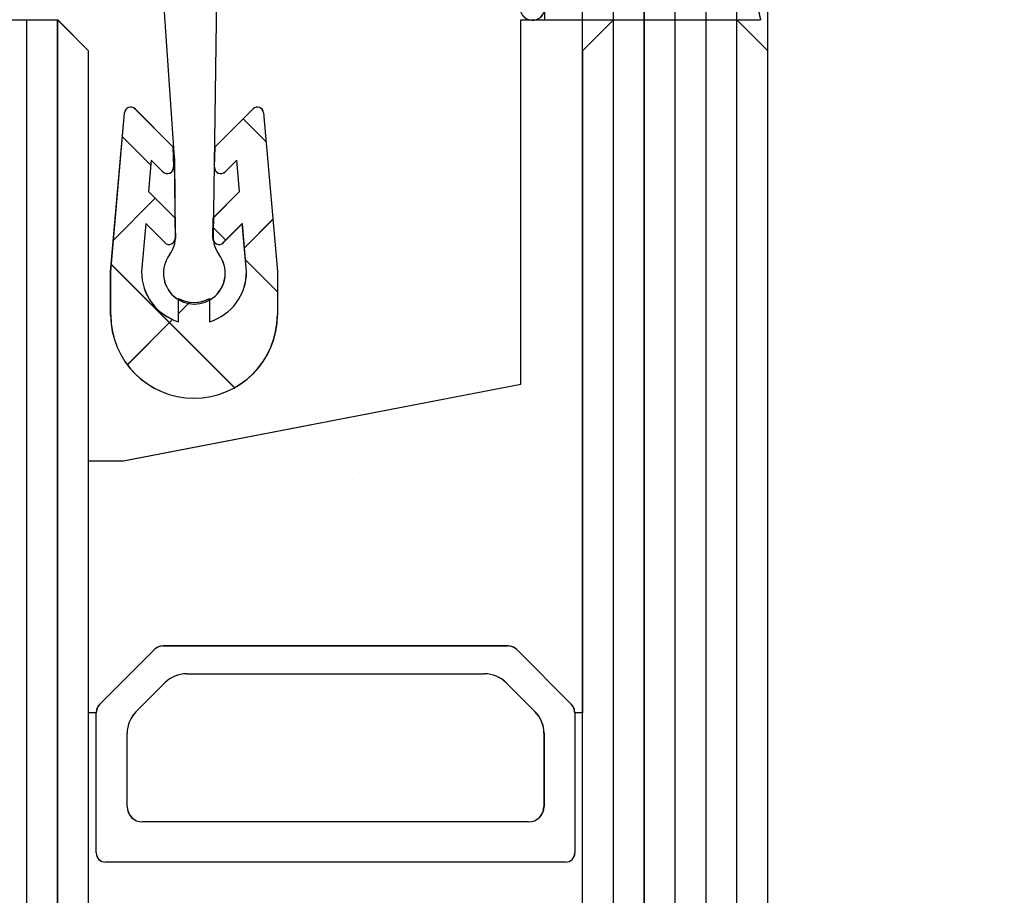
# Model space of a CAD drawing. Extents: x 820 to 5791, y 1495 to 5010.
# Drawn here: x 3796.076 to 3799.283, y 2287.826 to 2290.661 of the extents above; entities that cross this region are included whole.
import ezdxf

# ---------------------------------------------------------------- set-up
doc = ezdxf.new("R2010")
doc.units = 0
doc.header["$LTSCALE"] = 20
doc.layers.get('0').update_dxf_attribs({"linetype": 'CONTINUOUS', "lineweight": 15})
doc.layers.get('DEFPOINTS').update_dxf_attribs({"linetype": 'CONTINUOUS'})
doc.layers.add('_00_TT_PLASTER INTERIOR', color=60, linetype='CONTINUOUS', lineweight=0)
doc.layers.add('ölç', color=63, linetype='CONTINUOUS', lineweight=20)
doc.layers.add('dış ölçü', color=7, linetype='CONTINUOUS', lineweight=20, true_color=0x0d6787)
doc.styles.add('TRS', font='times.ttf', dxfattribs={"width": 0.8})
doc.dimstyles.new('dış ölçü', dxfattribs={"dimtxt": 12, "dimasz": 5, "dimexe": 5, "dimexo": 35, "dimgap": 5, "dimtad": 1, "dimdec": 0, "dimdsep": 46, "dimtxsty": 'TRS', "dimblk": 'DOT', "dimcen": 0, "dimdle": 0.1, "dimclrd": 256, "dimclre": 256, "dimclrt": 73, "dimadec": 0, "dimazin": 0, "dimtfac": 0.3, "dimtdec": 0, "dimtix": 1, "dimtmove": 2, "dimatfit": 3, "dimldrblk": 'DOT', "dimfxl": 1, "dimfxlon": 1, "dimtolj": 1, "dimarcsym": 0})

# ---------------------------------------------------------------- blocks, each defined once
blk = doc.blocks.new('_Dot')
at = {"layer": 'ölç', "color": 0, "lineweight": -2}
blk.add_line((-0.5, 0), (-1, 0), dxfattribs=at)
at = {"layer": 'ölç', "color": 0, "const_width": 0.5}
blk.add_lwpolyline([(-0.25, 0, 1), (0.25, 0, 1)], format="xyb", close=True, dxfattribs=at)
blk = doc.blocks.new('*D182')
at = {"layer": 'DEFPOINTS', "color": 0, "transparency": 16777216}
for p in [(3775.1763, 2906.546), (3814.0035, 2906.546), (3775.1763, 2256.6421)]:
    blk.add_point(p, dxfattribs=at)
at = {"layer": 'dış ölçü', "lineweight": -2, "transparency": 16777216}
for p, q in [((3813.0035, 2906.546), (3819.0035, 2906.546)), ((3814.0035, 2261.6421), (3814.0035, 2901.546)), ((3813.0035, 2256.6421), (3819.0035, 2256.6421))]:
    blk.add_line(p, q, dxfattribs=at)
at = {"layer": 'dış ölçü', "lineweight": -2, "transparency": 16777216, "xscale": 5, "yscale": 5, "zscale": 5}
for p, rotation in [((3814.0035, 2906.546), 90), ((3814.0035, 2256.6421), 270)]:
    blk.add_blockref('_Dot', p, dxfattribs=dict(at, rotation=rotation))
at = {"layer": 'dış ölçü', "color": 73, "transparency": 16777216, "insert": (3802.8997, 2581.5941), "char_height": 12, "attachment_point": 5, "rotation": 90, "style": 'TRS'}
blk.add_mtext('\\A1;650', dxfattribs=at)
blk = doc.blocks.new('*D189')
at = {"layer": 'DEFPOINTS', "color": 0, "transparency": 16777216}
for p in [(4203.4234, 2906.546), (3775.1763, 2256.6421), (5084.1761, 2256.6421)]:
    blk.add_point(p, dxfattribs=at)
at = {"layer": 'dış ölçü', "lineweight": -2, "transparency": 16777216}
for p, q in [((5083.1761, 2906.546), (5089.1761, 2906.546)), ((5084.1761, 2901.546), (5084.1761, 2261.6421)), ((5083.1761, 2256.6421), (5089.1761, 2256.6421))]:
    blk.add_line(p, q, dxfattribs=at)
at = {"layer": 'dış ölçü', "lineweight": -2, "transparency": 16777216, "xscale": 5, "yscale": 5, "zscale": 5}
for p, rotation in [((5084.1761, 2906.546), 90), ((5084.1761, 2256.6421), 270)]:
    blk.add_blockref('_Dot', p, dxfattribs=dict(at, rotation=rotation))
at = {"layer": 'dış ölçü', "color": 73, "transparency": 16777216, "insert": (5073.0722, 2581.5941), "char_height": 12, "attachment_point": 5, "rotation": 90, "style": 'TRS'}
blk.add_mtext('\\A1;650', dxfattribs=at)
blk = doc.blocks.new('*D192')
at = {"layer": 'DEFPOINTS', "color": 0, "transparency": 16777216}
for p in [(4074.8454, 2906.546), (3775.1763, 2339.1054), (4074.8454, 1729.2783)]:
    blk.add_point(p, dxfattribs=at)
at = {"layer": 'dış ölçü', "lineweight": -2, "transparency": 16777216}
for p, q in [((3775.1763, 1730.2783), (3775.1763, 1724.2783)), ((4074.8454, 1730.2783), (4074.8454, 1724.2783)), ((3780.1763, 1729.2783), (4069.8454, 1729.2783))]:
    blk.add_line(p, q, dxfattribs=at)
at = {"layer": 'dış ölçü', "lineweight": -2, "transparency": 16777216, "xscale": 5, "yscale": 5, "zscale": 5, "rotation": 180}
blk.add_blockref('_Dot', (3775.1763, 1729.2783), dxfattribs=at)
at = {"layer": 'dış ölçü', "lineweight": -2, "transparency": 16777216, "xscale": 5, "yscale": 5, "zscale": 5}
blk.add_blockref('_Dot', (4074.8454, 1729.2783), dxfattribs=at)
at = {"layer": 'dış ölçü', "color": 73, "transparency": 16777216, "insert": (3925.0109, 1740.3821), "char_height": 12, "attachment_point": 5, "style": 'TRS'}
blk.add_mtext('\\A1;300', dxfattribs=at)
blk = doc.blocks.new('*D194')
at = {"layer": 'DEFPOINTS', "color": 0, "transparency": 16777216}
for p in [(3790.6665, 2840.1918), (5004.1761, 2840.1918), (3778.1763, 2100.0445)]:
    blk.add_point(p, dxfattribs=at)
at = {"layer": 'dış ölçü', "lineweight": -2, "transparency": 16777216}
for p, q in [((5003.1761, 2840.1918), (5009.1761, 2840.1918)), ((5004.1761, 2105.0445), (5004.1761, 2835.1918)), ((5003.1761, 2100.0445), (5009.1761, 2100.0445))]:
    blk.add_line(p, q, dxfattribs=at)
at = {"layer": 'dış ölçü', "lineweight": -2, "transparency": 16777216, "xscale": 5, "yscale": 5, "zscale": 5}
for p, rotation in [((5004.1761, 2840.1918), 90), ((5004.1761, 2100.0445), 270)]:
    blk.add_blockref('_Dot', p, dxfattribs=dict(at, rotation=rotation))
at = {"layer": 'dış ölçü', "color": 73, "transparency": 16777216, "insert": (4993.0549, 2470.1181), "char_height": 12, "attachment_point": 5, "rotation": 90, "style": 'TRS'}
blk.add_mtext('\\A1;740', dxfattribs=at)
blk = doc.blocks.new('*D198')
at = {"layer": 'DEFPOINTS', "color": 0, "transparency": 16777216}
for p in [(3778.1763, 2310.1918), (3778.1763, 2100.0445), (5004.1761, 2100.0445)]:
    blk.add_point(p, dxfattribs=at)
at = {"layer": 'dış ölçü', "lineweight": -2, "transparency": 16777216}
for p, q in [((5003.1761, 2310.1918), (5009.1761, 2310.1918)), ((5004.1761, 2305.1918), (5004.1761, 2105.0445)), ((5003.1761, 2100.0445), (5009.1761, 2100.0445))]:
    blk.add_line(p, q, dxfattribs=at)
at = {"layer": 'dış ölçü', "lineweight": -2, "transparency": 16777216, "xscale": 5, "yscale": 5, "zscale": 5}
for p, rotation in [((5004.1761, 2310.1918), 90), ((5004.1761, 2100.0445), 270)]:
    blk.add_blockref('_Dot', p, dxfattribs=dict(at, rotation=rotation))
at = {"layer": 'dış ölçü', "color": 73, "transparency": 16777216, "insert": (4993.0722, 2205.1181), "char_height": 12, "attachment_point": 5, "rotation": 90, "style": 'TRS'}
blk.add_mtext('\\A1;210', dxfattribs=at)
blk = doc.blocks.new('HGJFG')
at = {"color": 9}
for p, q in [((-1366.589, -3119.918), (-1366.589, -2948.4475)), ((-1366.5888, -3119.9176), (-1366.5888, -2948.4475)), ((-1366.489, -3119.707), (-1366.489, -2948.4475)), ((-1366.4888, -3119.7065), (-1366.4888, -2948.4475)), ((-1366.389, -3119.496), (-1366.389, -2948.4475)), ((-1366.3888, -3119.4955), (-1366.3888, -2948.4475)), ((-1366.289, -3119.2849), (-1366.289, -2948.4475)), ((-1366.2888, -3119.2844), (-1366.2888, -2948.4475)), ((-1366.189, -3119.0739), (-1366.189, -2948.4475)), ((-1366.1888, -3119.0734), (-1366.1888, -2948.4475)), ((-1366.689, -3120.1291), (-1366.689, -2948.5475)), ((-1366.6888, -3120.1286), (-1366.6888, -2948.5475)), ((-1366.089, -3118.8629), (-1366.089, -2948.5475)), ((-1366.0888, -3118.8624), (-1366.0888, -2948.5475)), ((-1367.8719, -3079.4358), (-1367.8853, -3080.3881)), ((-1367.8717, -3079.4358), (-1367.8851, -3080.3881)), ((-1368.0103, -3080.1347), (-1368.0535, -3079.5103)), ((-1368.0101, -3080.1347), (-1368.0533, -3079.5103)), ((-1366.8124, -3079.6602), (-1366.8124, -3079.6887)), ((-1369.341, -3079.6887), (-1368.389, -3079.6887)), ((-1369.3408, -3079.6887), (-1368.3888, -3079.6887)), ((-1368.489, -3118.7901), (-1368.489, -3079.6887)), ((-1368.4888, -3118.7896), (-1368.4888, -3079.6887)), ((-1368.389, -3079.6887), (-1368.289, -3079.7887)), ((-1368.389, -3118.579), (-1368.389, -3079.6887)), ((-1368.3888, -3079.6887), (-1368.2888, -3079.7887)), ((-1368.3888, -3118.5785), (-1368.3888, -3079.6887)), ((-1366.889, -3080.8687), (-1366.889, -3079.6887)), ((-1366.889, -3079.6887), (-1366.589, -3079.6887)), ((-1366.8888, -3080.8687), (-1366.8888, -3079.6887)), ((-1366.8888, -3079.6887), (-1366.5888, -3079.6887)), ((-1366.8124, -3079.6887), (-1366.113, -3079.6887)), ((-1366.689, -3079.7887), (-1366.589, -3079.6887)), ((-1366.589, -3079.6887), (-1366.689, -3079.7887)), ((-1366.6888, -3079.7887), (-1366.5888, -3079.6887)), ((-1366.5888, -3079.6887), (-1366.6888, -3079.7887)), ((-1366.589, -3094.251), (-1366.589, -3079.6887)), ((-1366.589, -3079.6887), (-1366.189, -3079.6887)), ((-1366.5888, -3094.251), (-1366.5888, -3079.6887)), ((-1366.5888, -3079.6887), (-1366.1888, -3079.6887)), ((-1366.489, -3094.251), (-1366.489, -3079.6887)), ((-1366.4888, -3094.251), (-1366.4888, -3079.6887)), ((-1366.389, -3094.251), (-1366.389, -3079.6887)), ((-1366.3888, -3094.251), (-1366.3888, -3079.6887)), ((-1366.289, -3094.251), (-1366.289, -3079.6887)), ((-1366.2888, -3094.251), (-1366.2888, -3079.6887)), ((-1366.189, -3079.6887), (-1366.089, -3079.7887)), ((-1366.189, -3094.251), (-1366.189, -3079.6887)), ((-1366.1888, -3079.6887), (-1366.0888, -3079.7887)), ((-1366.1888, -3094.251), (-1366.1888, -3079.6887)), ((-1368.289, -3118.368), (-1368.289, -3079.7887)), ((-1368.2888, -3118.3675), (-1368.2888, -3079.7887)), ((-1366.689, -3094.251), (-1366.689, -3079.7887)), ((-1366.689, -3079.7887), (-1366.689, -3081.9332)), ((-1366.6888, -3094.251), (-1366.6888, -3079.7887)), ((-1366.6888, -3079.7887), (-1366.6888, -3081.9332)), ((-1366.089, -3094.251), (-1366.089, -3079.7887)), ((-1366.0888, -3094.251), (-1366.0888, -3079.7887)), ((-1366.7775, -3079.884), (-1366.7775, -3079.884)), ((-1366.7775, -3079.884), (-1366.7775, -3079.884)), ((-1368.2174, -3080.5043), (-1368.1726, -3079.9898)), ((-1368.2171, -3080.5043), (-1368.1724, -3079.9898)), ((-1368.1386, -3079.9774), (-1368.0156, -3080.1003)), ((-1368.1383, -3079.9774), (-1368.0154, -3080.1003)), ((-1367.879, -3080.1003), (-1367.7561, -3079.9774)), ((-1367.8788, -3080.1003), (-1367.7559, -3079.9774)), ((-1367.722, -3079.9898), (-1367.6774, -3080.5042)), ((-1367.7218, -3079.9898), (-1367.6771, -3080.5042)), ((-1367.7138, -3080.084), (-1367.7883, -3080.0096)), ((-1367.7136, -3080.0842), (-1367.7882, -3080.0097)), ((-1368.0874, -3080.1595), (-1368.1794, -3080.0675)), ((-1368.0872, -3080.1597), (-1368.1792, -3080.0677)), ((-1368.0156, -3080.1003), (-1368.0139, -3080.1664)), ((-1368.0154, -3080.1003), (-1368.0137, -3080.1664)), ((-1367.8807, -3080.1664), (-1367.879, -3080.1003)), ((-1367.8805, -3080.1664), (-1367.8788, -3080.1003)), ((-1368.086, -3080.1431), (-1368.0948, -3080.2447)), ((-1368.0857, -3080.1431), (-1368.0946, -3080.2447)), ((-1368.0481, -3080.181), (-1368.086, -3080.1431)), ((-1368.0478, -3080.181), (-1368.0857, -3080.1431)), ((-1368.0073, -3080.3882), (-1368.01, -3080.1434)), ((-1368.01, -3080.1434), (-1368.01, -3080.1434)), ((-1368.0071, -3080.3882), (-1368.0097, -3080.1434)), ((-1368.0097, -3080.1434), (-1368.0097, -3080.1434)), ((-1367.8087, -3080.1432), (-1367.8466, -3080.181)), ((-1367.8085, -3080.1432), (-1367.8464, -3080.181)), ((-1367.7999, -3080.2447), (-1367.8087, -3080.1432)), ((-1367.7997, -3080.2447), (-1367.8085, -3080.1432)), ((-1366.7775, -3080.2015), (-1366.7775, -3080.2015)), ((-1366.7775, -3080.2015), (-1366.7775, -3080.2015)), ((-1368.0948, -3080.2447), (-1368.0098, -3080.3298)), ((-1368.0946, -3080.2447), (-1368.0095, -3080.3298)), ((-1367.8849, -3080.3298), (-1367.7999, -3080.2447)), ((-1367.8847, -3080.3298), (-1367.7997, -3080.2447)), ((-1368.0728, -3080.2667), (-1368.2085, -3080.4024)), ((-1368.0727, -3080.2666), (-1368.2082, -3080.4021)), ((-1368.0098, -3080.3298), (-1368.0081, -3080.3958)), ((-1368.0095, -3080.3298), (-1368.0078, -3080.3958)), ((-1367.8866, -3080.3958), (-1367.8849, -3080.3298)), ((-1367.8864, -3080.3958), (-1367.8847, -3080.3298)), ((-1367.6921, -3080.3349), (-1367.784, -3080.4269)), ((-1367.6918, -3080.3347), (-1367.7838, -3080.4267)), ((-1368.1038, -3080.3488), (-1368.1174, -3080.5042)), ((-1368.1036, -3080.3488), (-1368.1171, -3080.5042)), ((-1368.0422, -3080.4104), (-1368.1038, -3080.3488)), ((-1368.042, -3080.4104), (-1368.1036, -3080.3488)), ((-1367.8445, -3080.4024), (-1367.8857, -3080.3611)), ((-1367.8443, -3080.4025), (-1367.8855, -3080.3613)), ((-1367.7909, -3080.3488), (-1367.8525, -3080.4104)), ((-1367.7906, -3080.3488), (-1367.8523, -3080.4104)), ((-1367.7773, -3080.5042), (-1367.7909, -3080.3488)), ((-1367.7771, -3080.5042), (-1367.7906, -3080.3488)), ((-1367.6774, -3080.5695), (-1367.7806, -3080.4662)), ((-1367.6771, -3080.5697), (-1367.7804, -3080.4665)), ((-1368.2174, -3080.6442), (-1368.2174, -3080.5043)), ((-1368.2171, -3080.6442), (-1368.2171, -3080.5043)), ((-1367.8159, -3080.88), (-1368.2153, -3080.4806)), ((-1367.8158, -3080.8801), (-1368.2151, -3080.4808)), ((-1367.6774, -3080.5042), (-1367.6774, -3080.6442)), ((-1367.6771, -3080.5042), (-1367.6771, -3080.6442)), ((-1366.7775, -3080.519), (-1366.7775, -3080.519)), ((-1366.7775, -3080.519), (-1366.7775, -3080.519)), ((-1367.9973, -3080.6667), (-1367.9973, -3080.5908)), ((-1367.9971, -3080.6667), (-1367.9971, -3080.5908)), ((-1367.8973, -3080.5908), (-1367.8973, -3080.6667)), ((-1367.8971, -3080.5908), (-1367.8971, -3080.6667)), ((-1367.9605, -3080.6033), (-1367.9973, -3080.6402)), ((-1367.9604, -3080.6033), (-1367.9971, -3080.64)), ((-1368.0166, -3080.6595), (-1368.1633, -3080.8062)), ((-1368.0165, -3080.6594), (-1368.1632, -3080.8061)), ((-1366.7775, -3080.8365), (-1366.7775, -3080.8365)), ((-1366.7775, -3080.8365), (-1366.7775, -3080.8365)), ((-1368.1763, -3081.1166), (-1366.889, -3080.8687)), ((-1368.176, -3081.1166), (-1366.8888, -3080.8687)), ((-1367.095, -3080.9952), (-1367.095, -3080.9952)), ((-1367.095, -3080.9952), (-1367.095, -3080.9952)), ((-1368.289, -3081.9332), (-1368.289, -3081.1166)), ((-1368.289, -3081.1166), (-1368.1763, -3081.1166)), ((-1368.2888, -3081.9332), (-1368.2888, -3081.1166)), ((-1368.2888, -3081.1166), (-1368.176, -3081.1166)), ((-1368.0475, -3081.154), (-1368.0475, -3081.154)), ((-1368.0475, -3081.154), (-1368.0475, -3081.154)), ((-1367.4125, -3081.154), (-1367.4125, -3081.154)), ((-1367.4125, -3081.154), (-1367.4125, -3081.154)), ((-1366.7775, -3081.154), (-1366.7775, -3081.154)), ((-1366.7775, -3081.154), (-1366.7775, -3081.154)), ((-1367.73, -3081.3127), (-1367.73, -3081.3127)), ((-1367.73, -3081.3127), (-1367.73, -3081.3127)), ((-1367.095, -3081.3127), (-1367.095, -3081.3127)), ((-1367.095, -3081.3127), (-1367.095, -3081.3127)), ((-1368.0475, -3081.4715), (-1368.0475, -3081.4715)), ((-1368.0475, -3081.4715), (-1368.0475, -3081.4715)), ((-1367.4125, -3081.4715), (-1367.4125, -3081.4715)), ((-1367.4125, -3081.4715), (-1367.4125, -3081.4715)), ((-1366.7775, -3081.4715), (-1366.7775, -3081.4715)), ((-1366.7775, -3081.4715), (-1366.7775, -3081.4715)), ((-1367.73, -3081.6302), (-1367.73, -3081.6302)), ((-1367.73, -3081.6302), (-1367.73, -3081.6302)), ((-1367.095, -3081.6302), (-1367.095, -3081.6302)), ((-1367.095, -3081.6302), (-1367.095, -3081.6302)), ((-1368.0675, -3081.722), (-1368.0758, -3081.7283)), ((-1368.0672, -3081.722), (-1368.0755, -3081.7283)), ((-1368.0579, -3081.718), (-1368.0675, -3081.722)), ((-1368.0576, -3081.718), (-1368.0672, -3081.722)), ((-1368.0475, -3081.7166), (-1368.0579, -3081.718)), ((-1368.0472, -3081.7166), (-1368.0576, -3081.718)), ((-1366.9306, -3081.7166), (-1368.0475, -3081.7166)), ((-1366.9304, -3081.7166), (-1368.0472, -3081.7166)), ((-1366.9202, -3081.718), (-1366.9306, -3081.7166)), ((-1366.9199, -3081.718), (-1366.9304, -3081.7166)), ((-1366.9104, -3081.7221), (-1366.9202, -3081.718)), ((-1366.9102, -3081.7221), (-1366.9199, -3081.718)), ((-1366.9023, -3081.7283), (-1366.9104, -3081.7221)), ((-1366.9021, -3081.7283), (-1366.9102, -3081.7221)), ((-1368.0758, -3081.7283), (-1368.2523, -3081.9049)), ((-1368.0755, -3081.7283), (-1368.2521, -3081.9049)), ((-1366.7258, -3081.9049), (-1366.9023, -3081.7283)), ((-1366.7255, -3081.9049), (-1366.9021, -3081.7283)), ((-1366.7775, -3081.789), (-1366.7775, -3081.789)), ((-1366.7775, -3081.789), (-1366.7775, -3081.789)), ((-1368.2587, -3081.9132), (-1368.2626, -3081.9226)), ((-1368.2585, -3081.9132), (-1368.2624, -3081.9226)), ((-1368.2523, -3081.9049), (-1368.2587, -3081.9132)), ((-1368.2521, -3081.9049), (-1368.2585, -3081.9132)), ((-1366.7195, -3081.9131), (-1366.7258, -3081.9049)), ((-1366.7192, -3081.9131), (-1366.7255, -3081.9049)), ((-1366.7156, -3081.9222), (-1366.7195, -3081.9131)), ((-1366.7153, -3081.9222), (-1366.7192, -3081.9131)), ((-1368.264, -3081.9332), (-1368.289, -3081.9332)), ((-1368.2638, -3081.9332), (-1368.2888, -3081.9332)), ((-1368.2626, -3081.9226), (-1368.264, -3081.9332)), ((-1368.2624, -3081.9226), (-1368.2638, -3081.9332)), ((-1366.714, -3081.9332), (-1366.7156, -3081.9222)), ((-1366.7138, -3081.9332), (-1366.7153, -3081.9222)), ((-1366.689, -3081.9332), (-1366.714, -3081.9332)), ((-1366.6888, -3081.9332), (-1366.7138, -3081.9332))]:
    blk.add_line(p, q, dxfattribs=at)
at = {"color": 9, "ltscale": 10}
for p, q in [((-1368.0475, -3081.7166), (-1366.9306, -3081.7166)), ((-1368.0472, -3081.7166), (-1366.9304, -3081.7166)), ((-1368.2523, -3081.9049), (-1368.0758, -3081.7283)), ((-1368.2521, -3081.9049), (-1368.0755, -3081.7283)), ((-1366.9023, -3081.7283), (-1366.7258, -3081.9049)), ((-1366.9021, -3081.7283), (-1366.7255, -3081.9049)), ((-1367.9712, -3081.8066), (-1367.0069, -3081.8066)), ((-1367.971, -3081.8066), (-1367.0066, -3081.8066)), ((-1368.1347, -3081.9287), (-1368.0419, -3081.8359)), ((-1368.1345, -3081.9287), (-1368.0417, -3081.8359)), ((-1366.9362, -3081.8359), (-1366.8433, -3081.9287)), ((-1366.9359, -3081.8359), (-1366.8431, -3081.9287)), ((-1368.264, -3082.3866), (-1368.264, -3081.9332)), ((-1368.2638, -3082.3866), (-1368.2638, -3081.9332)), ((-1366.714, -3081.9332), (-1366.714, -3082.3866)), ((-1366.7138, -3081.9332), (-1366.7138, -3082.3866)), ((-1368.164, -3082.2366), (-1368.164, -3081.9994)), ((-1368.1638, -3082.2366), (-1368.1638, -3081.9994)), ((-1366.814, -3081.9994), (-1366.814, -3082.2366)), ((-1366.8138, -3081.9994), (-1366.8138, -3082.2366)), ((-1366.864, -3082.2866), (-1368.114, -3082.2866)), ((-1366.8638, -3082.2866), (-1368.1138, -3082.2866)), ((-1366.744, -3082.4166), (-1368.234, -3082.4166)), ((-1366.7438, -3082.4166), (-1368.2338, -3082.4166))]:
    blk.add_line(p, q, dxfattribs=at)
at = {"color": 9}
for centre, radius, start, end in [((-1360.6819, -3078.4821), 5.5635, 171.8332, 192.5258), ((-1360.6817, -3078.4821), 5.5635, 171.8332, 192.5258), ((-1366.8515, -3079.6502), 0.04, 182.0374, 352.9464), ((-1366.8512, -3079.6502), 0.04, 182.0374, 352.9464), ((-1368.1527, -3079.9915), 0.02, 45, 175.0314), ((-1368.1525, -3079.9915), 0.02, 45, 175.0314), ((-1367.742, -3079.9915), 0.02, 4.9686, 135), ((-1367.7417, -3079.9915), 0.02, 4.9686, 135), ((-1368.16, -3080.1451), 0.15, 0.6241, 3.9567), ((-1368.1597, -3080.1451), 0.15, 0.6241, 3.9567), ((-1368.0339, -3080.1669), 0.02, 225, 1.4597), ((-1368.0337, -3080.1669), 0.02, 225, 1.4597), ((-1367.8607, -3080.1669), 0.02, 178.5403, 315), ((-1367.8605, -3080.1669), 0.02, 178.5403, 315), ((-1368.0281, -3080.3963), 0.02, 225, 1.4597), ((-1368.0278, -3080.3963), 0.02, 225, 1.4597), ((-1368.1073, -3080.3906), 0.1, 323.5859, 1.366), ((-1368.1071, -3080.3906), 0.1, 323.5859, 1.366), ((-1367.8666, -3080.3963), 0.02, 178.5403, 315), ((-1367.8664, -3080.3963), 0.02, 178.5403, 315), ((-1367.7853, -3080.3906), 0.1, 178.5403, 216.3827), ((-1367.7851, -3080.3906), 0.1, 178.5403, 216.3827), ((-1367.9463, -3080.5093), 0.1, 143.5859, 36.3827), ((-1367.9461, -3080.5093), 0.1, 143.5859, 36.3827), ((-1367.9474, -3080.5042), 0.17, 180, 252.9053), ((-1367.9471, -3080.5042), 0.17, 180, 252.9053), ((-1367.9473, -3080.5042), 0.17, 287.0947, 0), ((-1367.9471, -3080.5042), 0.17, 287.0947, 0), ((-1367.9474, -3080.5042), 0.1, 240.0191, 300.0172), ((-1367.9471, -3080.5042), 0.1, 240.0191, 300.0172), ((-1367.9474, -3080.6442), 0.27, 180, 0), ((-1367.9471, -3080.6442), 0.27, 180, 0)]:
    blk.add_arc(centre, radius, start, end, dxfattribs=at)
at = {"color": 9, "ltscale": 10}
for centre, radius, start, end in [((-1368.0475, -3081.7566), 0.04, 90, 135), ((-1368.0472, -3081.7566), 0.04, 90, 135), ((-1366.9306, -3081.7566), 0.04, 45, 90), ((-1366.9304, -3081.7566), 0.04, 45, 90), ((-1367.9712, -3081.9066), 0.1, 90, 135), ((-1367.971, -3081.9066), 0.1, 90, 135), ((-1367.0069, -3081.9066), 0.1, 45, 90), ((-1367.0066, -3081.9066), 0.1, 45, 90), ((-1368.224, -3081.9332), 0.04, 135, 180), ((-1368.2238, -3081.9332), 0.04, 135, 180), ((-1366.754, -3081.9332), 0.04, 360, 45), ((-1366.7538, -3081.9332), 0.04, 360, 45), ((-1368.064, -3081.9994), 0.1, 135, 180), ((-1368.0638, -3081.9994), 0.1, 135, 180), ((-1366.914, -3081.9994), 0.1, 360, 45), ((-1366.9138, -3081.9994), 0.1, 360, 45), ((-1368.114, -3082.2366), 0.05, 180, 270), ((-1368.1138, -3082.2366), 0.05, 180, 270), ((-1366.864, -3082.2366), 0.05, 270, 360), ((-1366.8638, -3082.2366), 0.05, 270, 360), ((-1368.234, -3082.3866), 0.03, 180, 270), ((-1368.2338, -3082.3866), 0.03, 180, 270), ((-1366.744, -3082.3866), 0.03, 270, 360), ((-1366.7438, -3082.3866), 0.03, 270, 360)]:
    blk.add_arc(centre, radius, start, end, dxfattribs=at)

msp = doc.modelspace()

# ---------------------------------------------------------------- block references
at = {"layer": '_00_TT_PLASTER INTERIOR'}
msp.add_blockref('HGJFG', (5164.5872, 5370.3499), dxfattribs=at)

# ---------------------------------------------------------------- dimensions: what is measured, and where the dimension line sits
at = {"layer": 'dış ölçü'}
for base, p1, p2, picture, middle in [((3814.0035, 2906.546), (3775.1763, 2256.6421), (3775.1763, 2906.546), '*D182', (3802.8997, 2581.5941)), ((5084.1761, 2256.6421), (4203.4234, 2906.546), (3775.1763, 2256.6421), '*D189', (5073.0722, 2581.5941)), ((5004.1761, 2840.1918), (3778.1763, 2100.0445), (3790.6665, 2840.1918), '*D194', (4993.0549, 2470.1181)), ((5004.1761, 2100.0445), (3778.1763, 2310.1918), (3778.1763, 2100.0445), '*D198', (4993.0722, 2205.1181))]:
    dim = msp.add_linear_dim(base=base, p1=p1, p2=p2, angle=90, dimstyle='dış ölçü', dxfattribs=at)
    dim.commit()
    dim.dimension.update_dxf_attribs({"geometry": picture, "text_midpoint": middle})
dim = msp.add_linear_dim(base=(4074.8454, 1729.2783), p1=(3775.1763, 2339.1054), p2=(4074.8454, 2906.546), dimstyle='dış ölçü', dxfattribs=at)
dim.commit()
dim.dimension.update_dxf_attribs({"geometry": '*D192', "text_midpoint": (3925.0109, 1740.3821)})

doc.saveas('drawing.dxf')
